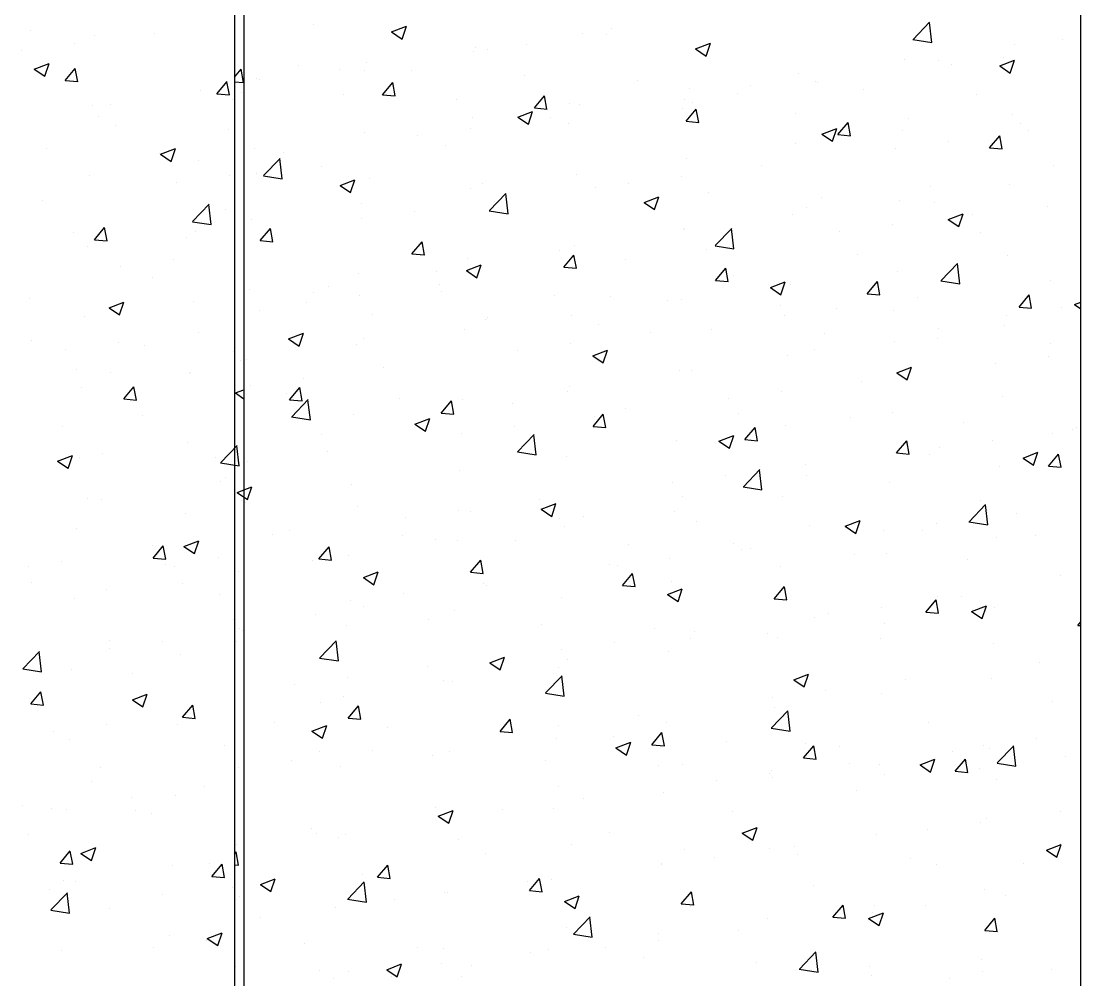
# Model space of a CAD drawing. Header units: millimetres. Extents: x 331487 to 517269, y 198509 to 399936.
# Drawn here: x 419845 to 420346, y 383555 to 384008 of the extents above; entities that cross this region are included whole.
import ezdxf

# ---------------------------------------------------------------- set-up
doc = ezdxf.new("R2010")
doc.units = ezdxf.units.MM
doc.header["$MEASUREMENT"] = 0
doc.layers.add('9th_Column', color=2, linetype='Continuous', lineweight=25)
doc.layers.add('COLUMN', color=6, linetype='Continuous')

msp = doc.modelspace()

# ---------------------------------------------------------------- linework, layer by layer
at = {"layer": '9th_Column'}
msp.add_line((419950.13, 384689.03), (419950.24, 381939.23), dxfattribs=at)
at = {"layer": 'COLUMN'}
for p, q in [((419945.71, 399936.48), (419945.71, 381283.05)), ((420345.71, 381283.05), (420345.71, 399936.48))]:
    msp.add_line(p, q, dxfattribs=at)
at = {"layer": 'COLUMN', "color": 2, "linetype": 'Continuous'}
for p, q in [((419983.18, 384006.57), (419983.18, 384006.57)), ((420019.96, 384003.02), (420026.96, 384005.7)), ((420024.93, 383999.66), (420026.95, 384005.7)), ((420123.78, 384004.63), (420123.78, 384004.63)), ((420266.43, 383999.5), (420274.22, 384007.61)), ((420275.23, 383998.02), (420274.13, 384007.52)), ((419849.17, 384003.61), (419849.17, 384003.61)), ((419879.7, 384001.59), (419879.7, 384001.59)), ((419907.83, 384002.41), (419907.83, 384002.41)), ((420019.96, 384003.02), (420024.93, 383999.66)), ((420110.03, 384002.16), (420110.03, 384002.16)), ((420121.45, 384002.02), (420121.45, 384002.02)), ((420266.34, 383999.4), (420275.24, 383998.02)), ((420336.92, 383999.67), (420336.92, 383999.67)), ((419844.93, 383994.13), (419844.93, 383994.13)), ((419869.96, 383997.43), (419869.96, 383997.43)), ((420059.52, 383995.76), (420059.52, 383995.76)), ((420065.46, 383994.62), (420065.46, 383994.62)), ((420083.58, 383997.03), (420083.58, 383997.03)), ((420163.67, 383995.01), (420170.67, 383997.7)), ((420163.67, 383995.01), (420168.64, 383991.65)), ((420168.64, 383991.65), (420170.67, 383997.69)), ((420314.55, 383997.31), (420314.55, 383997.31)), ((420058.54, 383993.74), (420058.54, 383993.74)), ((420262.61, 383989.81), (420262.61, 383989.81)), ((420278.6, 383989.66), (420278.6, 383989.66)), ((420307.38, 383987), (420314.38, 383989.69)), ((420309.39, 383990.78), (420309.39, 383990.78)), ((420312.35, 383983.64), (420314.38, 383989.68)), ((419851.1, 383985.47), (419858.1, 383988.16)), ((419851.1, 383985.47), (419856.08, 383982.12)), ((419856.07, 383982.12), (419858.1, 383988.16)), ((419865.65, 383980.08), (419870.47, 383985.82)), ((419871.62, 383979.54), (419870.47, 383985.81)), ((419945.71, 383981.7), (419948.82, 383985.4)), ((419949.97, 383979.13), (419948.82, 383985.4)), ((419976.06, 383986.97), (419976.06, 383986.97)), ((419995.39, 383985.42), (419995.39, 383985.42)), ((420007.14, 383984.61), (420007.14, 383984.61)), ((420008.18, 383988.72), (420008.18, 383988.72)), ((420029.44, 383984.72), (420029.44, 383984.72)), ((420284.36, 383987.49), (420284.36, 383987.49)), ((420307.38, 383987), (420312.36, 383983.64)), ((419865.65, 383980.08), (419871.63, 383979.55)), ((419937.38, 383973.8), (419942.2, 383979.55)), ((419943.35, 383973.27), (419942.19, 383979.54)), ((419945.71, 383979.51), (419949.98, 383979.14)), ((419956.24, 383981.22), (419956.24, 383981.22)), ((419957.51, 383980.44), (419957.51, 383980.44)), ((420015.72, 383973.38), (420020.55, 383979.13)), ((420021.7, 383972.85), (420020.54, 383979.12)), ((420082.82, 383982.46), (420082.82, 383982.46)), ((420136.2, 383980.21), (420136.2, 383980.21)), ((420212.1, 383983.41), (420212.1, 383983.41)), ((420220.29, 383979.65), (420220.29, 383979.65)), ((420221.21, 383979.17), (420221.21, 383979.17)), ((419929.83, 383975.34), (419929.83, 383975.34)), ((419945.68, 383978.63), (419945.68, 383978.63)), ((419948.82, 383974.6), (419948.82, 383974.6)), ((420160.76, 383976.37), (420160.76, 383976.37)), ((420183.33, 383974.19), (420183.33, 383974.19)), ((420189.59, 383977.95), (420189.59, 383977.95)), ((420242.97, 383975.7), (420242.97, 383975.7)), ((419937.38, 383973.8), (419943.35, 383973.28)), ((419944.68, 383971.29), (419944.68, 383971.29)), ((419997.14, 383973.54), (419997.14, 383973.54)), ((420015.72, 383973.38), (420021.7, 383972.86)), ((420050.52, 383971.29), (420050.52, 383971.29)), ((420087.45, 383967.11), (420092.27, 383972.85)), ((420093.42, 383966.58), (420092.27, 383972.85)), ((420103.91, 383969.03), (420103.91, 383969.03)), ((420158.3, 383970.89), (420158.3, 383970.89)), ((420161.97, 383969.64), (420161.97, 383969.64)), ((420296.35, 383973.44), (420296.35, 383973.44)), ((419878.48, 383968.3), (419878.48, 383968.3)), ((419887.36, 383968.62), (419887.36, 383968.62)), ((420079.65, 383962.75), (420086.65, 383965.44)), ((420084.62, 383959.4), (420086.64, 383965.44)), ((420087.45, 383967.11), (420093.43, 383966.59)), ((420108.82, 383968.87), (420108.82, 383968.87)), ((420157.29, 383966.78), (420157.29, 383966.78)), ((420159.18, 383960.83), (420164, 383966.58)), ((420165.15, 383960.3), (420163.99, 383966.57)), ((420210.67, 383964.52), (420210.67, 383964.52)), ((420313.33, 383964.02), (420313.33, 383964.02)), ((419881.53, 383962.97), (419881.53, 383962.97)), ((419889.34, 383959.04), (419889.34, 383959.04)), ((420058.31, 383962.47), (420058.31, 383962.47)), ((420079.65, 383962.75), (420084.62, 383959.4)), ((420095.14, 383962.58), (420095.14, 383962.58)), ((420103.65, 383959.63), (420103.65, 383959.63)), ((420159.18, 383960.83), (420165.15, 383960.31)), ((420230.9, 383954.56), (420235.72, 383960.3)), ((420236.88, 383954.03), (420235.72, 383960.3)), ((420264.05, 383962.26), (420264.05, 383962.26)), ((420317.44, 383960.01), (420317.44, 383960.01)), ((419942.72, 383956.79), (419942.72, 383956.79)), ((420006.96, 383955.43), (420006.96, 383955.43)), ((420032.24, 383954.3), (420032.24, 383954.3)), ((420057.27, 383957.59), (420057.27, 383957.59)), ((420223.36, 383954.75), (420230.36, 383957.43)), ((420223.36, 383954.75), (420228.34, 383951.39)), ((420228.33, 383951.39), (420230.36, 383957.43)), ((420230.9, 383954.56), (420236.88, 383954.03)), ((420261.4, 383956.52), (420261.4, 383956.52)), ((420302.63, 383948.28), (420307.45, 383954.03)), ((420308.6, 383947.75), (420307.45, 383954.02)), ((420320.96, 383956.33), (420320.96, 383956.33)), ((420045.33, 383949.62), (420045.33, 383949.62)), ((420210.89, 383950.12), (420210.89, 383950.12)), ((420283.09, 383951.34), (420283.09, 383951.34)), ((419857.04, 383947.86), (419857.04, 383947.86)), ((419910.43, 383945.61), (419910.43, 383945.61)), ((419910.79, 383945.21), (419917.79, 383947.9)), ((419910.79, 383945.21), (419915.77, 383941.86)), ((419915.76, 383941.85), (419917.79, 383947.9)), ((419955.03, 383947.93), (419955.03, 383947.93)), ((419969.08, 383945.98), (419969.08, 383945.98)), ((420258.05, 383948.05), (420258.05, 383948.05)), ((420302.63, 383948.28), (420308.61, 383947.76)), ((419928.61, 383942.06), (419928.61, 383942.06)), ((419959.52, 383935.19), (419967.31, 383943.31)), ((419968.32, 383933.71), (419967.22, 383943.21)), ((419987.01, 383939.61), (419987.01, 383939.61)), ((420159.54, 383943.08), (420159.54, 383943.08)), ((420194.9, 383939.73), (420194.9, 383939.73)), ((420332.79, 383940), (420332.79, 383940)), ((419877.27, 383935.01), (419877.27, 383935.01)), ((419943.41, 383935.14), (419943.41, 383935.14)), ((419956.16, 383936.14), (419956.16, 383936.14)), ((419959.43, 383935.09), (419968.32, 383933.71)), ((420009.54, 383933.89), (420009.54, 383933.89)), ((420107.6, 383935.58), (420107.6, 383935.58)), ((420157.03, 383934.75), (420157.03, 383934.75)), ((419918.37, 383931.85), (419918.37, 383931.85)), ((419995.63, 383930.5), (420002.63, 383933.19)), ((419995.63, 383930.5), (420000.6, 383927.15)), ((420000.59, 383927.14), (420002.62, 383933.19)), ((420057.09, 383929.18), (420057.09, 383929.18)), ((420062.93, 383931.63), (420062.93, 383931.63)), ((420116.31, 383929.38), (420116.31, 383929.38)), ((420131.99, 383931.45), (420131.99, 383931.45)), ((420274.48, 383929.99), (420274.48, 383929.99)), ((420312.12, 383930.73), (420312.12, 383930.73)), ((420066.24, 383918.64), (420074.03, 383926.75)), ((420075.04, 383917.16), (420073.94, 383926.66)), ((420139.34, 383922.49), (420146.34, 383925.18)), ((420144.31, 383919.14), (420146.34, 383925.18)), ((420169.69, 383927.12), (420169.69, 383927.12)), ((420223.07, 383924.87), (420223.07, 383924.87)), ((419855.22, 383923.53), (419855.22, 383923.53)), ((419925.94, 383913.48), (419933.73, 383921.6)), ((419934.74, 383912.01), (419933.64, 383921.51)), ((419941.55, 383918.96), (419941.55, 383918.96)), ((420005.75, 383922.14), (420005.75, 383922.14)), ((420068.84, 383923.14), (420068.84, 383923.14)), ((420139.34, 383922.49), (420144.31, 383919.14)), ((420216.16, 383919.98), (420216.16, 383919.98)), ((420260.18, 383923.23), (420260.18, 383923.23)), ((420276.46, 383922.61), (420276.46, 383922.61)), ((420329.84, 383920.36), (420329.84, 383920.36)), ((419953.81, 383914.64), (419953.81, 383914.64)), ((420005.93, 383914.86), (420005.93, 383914.86)), ((420030.96, 383918.15), (420030.96, 383918.15)), ((420066.15, 383918.54), (420075.05, 383917.16)), ((420209.67, 383916.83), (420209.67, 383916.83)), ((420283.05, 383914.48), (420290.05, 383917.17)), ((420283.05, 383914.48), (420288.03, 383911.13)), ((420288.02, 383911.13), (420290.05, 383917.17)), ((420294.65, 383916.89), (420294.65, 383916.89)), ((419879.52, 383904.86), (419884.35, 383910.6)), ((419883.23, 383908.95), (419883.23, 383908.95)), ((419885.5, 383904.33), (419884.34, 383910.59)), ((419925.85, 383913.39), (419934.74, 383912.01)), ((419957.87, 383904.44), (419962.69, 383910.18)), ((419963.85, 383903.91), (419962.69, 383910.18)), ((420157.84, 383909.97), (420157.84, 383909.97)), ((420158.33, 383909.79), (420158.33, 383909.79)), ((420172.97, 383902.09), (420180.76, 383910.2)), ((420181.77, 383900.61), (420180.66, 383910.11)), ((420256.78, 383911.9), (420256.78, 383911.9)), ((419869.45, 383908.21), (419869.45, 383908.21)), ((419879.52, 383904.86), (419885.5, 383904.33)), ((419922.83, 383905.96), (419922.83, 383905.96)), ((419927.4, 383908.77), (419927.4, 383908.77)), ((419957.87, 383904.44), (419963.85, 383903.92)), ((420029.6, 383898.16), (420034.42, 383903.91)), ((420035.57, 383897.63), (420034.42, 383903.9)), ((420231.75, 383908.61), (420231.75, 383908.61)), ((420298.44, 383908.04), (420298.44, 383908.04)), ((419876.05, 383901.72), (419876.05, 383901.72)), ((420099.52, 383899.96), (420099.52, 383899.96)), ((420106.39, 383902.29), (420106.39, 383902.29)), ((420168.59, 383900.29), (420168.59, 383900.29)), ((420172.88, 383901.99), (420181.77, 383900.61)), ((419917.1, 383895.7), (419917.1, 383895.7)), ((420029.6, 383898.16), (420035.58, 383897.64)), ((420055.88, 383895.89), (420055.88, 383895.89)), ((420101.33, 383891.89), (420106.15, 383897.63)), ((420107.3, 383891.36), (420106.14, 383897.63)), ((420130.72, 383895.31), (420130.72, 383895.31)), ((420240.12, 383898.03), (420240.12, 383898.03)), ((420310.9, 383897.44), (420310.9, 383897.44)), ((419892.07, 383892.41), (419892.07, 383892.41)), ((420004.53, 383888.85), (420004.53, 383888.85)), ((420041.2, 383889.95), (420041.2, 383889.95)), ((420055.32, 383890.24), (420062.32, 383892.93)), ((420055.32, 383890.24), (420060.29, 383886.88)), ((420060.29, 383886.88), (420062.31, 383892.93)), ((420101.33, 383891.89), (420107.3, 383891.37)), ((420105.68, 383892.01), (420105.68, 383892.01)), ((420173.05, 383885.61), (420177.87, 383891.36)), ((420179.03, 383885.08), (420177.87, 383891.35)), ((420258.96, 383889.95), (420258.96, 383889.95)), ((420279.69, 383885.53), (420287.48, 383893.65)), ((420288.49, 383884.06), (420287.39, 383893.56)), ((419907.19, 383886.99), (419907.19, 383886.99)), ((420173.05, 383885.61), (420179.03, 383885.09)), ((420181.8, 383888.02), (420181.8, 383888.02)), ((420199.03, 383882.23), (420206.03, 383884.92)), ((420204, 383878.87), (420206.03, 383884.92)), ((420244.78, 383879.34), (420249.6, 383885.08)), ((420250.75, 383878.81), (420249.59, 383885.08)), ((420279.6, 383885.44), (420288.49, 383884.06)), ((420331.5, 383885.76), (420331.5, 383885.76)), ((419952.59, 383881.35), (419952.59, 383881.35)), ((419982.88, 383879.94), (419982.88, 383879.94)), ((419990.07, 383882.79), (419990.07, 383882.79)), ((420042.53, 383883.7), (420042.53, 383883.7)), ((420043.45, 383880.53), (420043.45, 383880.53)), ((420199.03, 383882.23), (420204, 383878.88)), ((420208.45, 383883.54), (420208.45, 383883.54)), ((420244.78, 383879.34), (420250.75, 383878.82)), ((420316.5, 383873.06), (420321.32, 383878.81)), ((420322.48, 383872.53), (420321.32, 383878.8)), ((419848.87, 383876.98), (419848.87, 383876.98)), ((419886.46, 383872.7), (419893.46, 383875.38)), ((419891.43, 383869.34), (419893.46, 383875.38)), ((419926.18, 383875.48), (419926.18, 383875.48)), ((419979.62, 383875.41), (419979.62, 383875.41)), ((420004.66, 383878.71), (420004.66, 383878.71)), ((420096.84, 383878.28), (420096.84, 383878.28)), ((420123.48, 383878.01), (420123.48, 383878.01)), ((420150.22, 383876.02), (420150.22, 383876.02)), ((420157.11, 383876.5), (420157.11, 383876.5)), ((420268.35, 383877.45), (420268.35, 383877.45)), ((420342.74, 383874.22), (420345.71, 383875.36)), ((420342.74, 383874.22), (420345.71, 383872.22)), ((419886.46, 383872.7), (419891.43, 383869.34)), ((419957.77, 383871.61), (419957.77, 383871.61)), ((420011.16, 383869.36), (420011.16, 383869.36)), ((420105.17, 383869), (420105.17, 383869)), ((420203.6, 383873.77), (420203.6, 383873.77)), ((420205.44, 383869.17), (420205.44, 383869.17)), ((420230.47, 383872.46), (420230.47, 383872.46)), ((420256.98, 383871.51), (420256.98, 383871.51)), ((420310.36, 383869.26), (420310.36, 383869.26)), ((420316.5, 383873.06), (420322.48, 383872.54)), ((420336.63, 383873.04), (420336.63, 383873.04)), ((419874.84, 383868.44), (419874.84, 383868.44)), ((420064.54, 383867.1), (420064.54, 383867.1)), ((420065.16, 383868), (420065.16, 383868)), ((420117.92, 383864.85), (420117.92, 383864.85)), ((420309.69, 383864.15), (420309.69, 383864.15)), ((419928.67, 383861.25), (419928.67, 383861.25)), ((419971.29, 383857.99), (419978.3, 383860.67)), ((419976.26, 383854.63), (419978.29, 383860.67)), ((420054.66, 383862.6), (420054.66, 383862.6)), ((420142.28, 383860.85), (420142.28, 383860.85)), ((420171.3, 383862.59), (420171.3, 383862.59)), ((420224.69, 383860.33), (420224.69, 383860.33)), ((420278.31, 383863.03), (420278.31, 383863.03)), ((419849.97, 383857.11), (419849.97, 383857.11)), ((419890.79, 383856.26), (419890.79, 383856.26)), ((419903.36, 383854.86), (419903.36, 383854.86)), ((419971.29, 383857.99), (419976.27, 383854.63)), ((420003.32, 383855.56), (420003.32, 383855.56)), ((420006.84, 383857.98), (420006.84, 383857.98)), ((420104.41, 383855.86), (420104.41, 383855.86)), ((420257.75, 383856.66), (420257.75, 383856.66)), ((420278.07, 383858.08), (420278.07, 383858.08)), ((420331.45, 383855.82), (420331.45, 383855.82)), ((419865.76, 383852.96), (419865.76, 383852.96)), ((419945.38, 383852), (419945.38, 383852)), ((420079.38, 383852.57), (420079.38, 383852.57)), ((420115.01, 383849.98), (420122.01, 383852.67)), ((420115.01, 383849.98), (420119.98, 383846.62)), ((420119.98, 383846.62), (420122, 383852.66)), ((420207.24, 383850.25), (420207.24, 383850.25)), ((420219.99, 383853.02), (420219.99, 383853.02)), ((420330.23, 383849.62), (420330.23, 383849.62)), ((419948.53, 383847.97), (419948.53, 383847.97)), ((419951.38, 383848.06), (419951.38, 383848.06)), ((420016.22, 383844.25), (420016.22, 383844.25)), ((420258.72, 383841.97), (420265.72, 383844.66)), ((420263.69, 383838.61), (420265.72, 383844.65)), ((420305.19, 383846.32), (420305.19, 383846.32)), ((419871.06, 383843.68), (419871.06, 383843.68)), ((419887.06, 383841.99), (419887.06, 383841.99)), ((419924.44, 383841.42), (419924.44, 383841.42)), ((419924.96, 383842.19), (419924.96, 383842.19)), ((419978.35, 383839.27), (419978.35, 383839.27)), ((420155.89, 383843.21), (420155.89, 383843.21)), ((420161.67, 383843.01), (420161.67, 383843.01)), ((420258.72, 383841.97), (420263.69, 383838.61)), ((419873.62, 383835.15), (419873.62, 383835.15)), ((419893.4, 383829.64), (419898.22, 383835.38)), ((419899.37, 383829.11), (419898.22, 383835.37)), ((419946.15, 383832.43), (419950.17, 383833.98)), ((419953.31, 383835.97), (419953.31, 383835.97)), ((419971.75, 383829.22), (419976.57, 383834.97)), ((419977.72, 383828.69), (419976.57, 383834.96)), ((420103.95, 383835.72), (420103.95, 383835.72)), ((420242.04, 383838.01), (420242.04, 383838.01)), ((419893.4, 383829.64), (419899.38, 383829.11)), ((419946.15, 383832.43), (419950.17, 383829.73)), ((419970.18, 383831.96), (419970.18, 383831.96)), ((419971.75, 383829.22), (419977.73, 383828.7)), ((419972.78, 383821.23), (419980.57, 383829.34)), ((419981.58, 383819.75), (419980.47, 383829.25)), ((420023.56, 383829.7), (420023.56, 383829.7)), ((420053.44, 383829.31), (420053.44, 383829.31)), ((420103.35, 383833), (420103.35, 383833)), ((420179.13, 383829.72), (420179.13, 383829.72)), ((420204.17, 383833.02), (420204.17, 383833.02)), ((420308.47, 383830.86), (420308.47, 383830.86)), ((420043.47, 383822.94), (420048.3, 383828.69)), ((420049.45, 383822.41), (420048.29, 383828.68)), ((420076.94, 383827.45), (420076.94, 383827.45)), ((420130.32, 383825.19), (420130.32, 383825.19)), ((419902.36, 383821.81), (419902.36, 383821.81)), ((419972.69, 383821.13), (419981.58, 383819.75)), ((420002.1, 383822.27), (420002.1, 383822.27)), ((420030.98, 383817.72), (420037.99, 383820.41)), ((420035.95, 383814.37), (420037.98, 383820.41)), ((420043.47, 383822.94), (420049.45, 383822.42)), ((420045.04, 383822.99), (420045.04, 383822.99)), ((420115.2, 383816.67), (420120.02, 383822.41)), ((420115.98, 383821.41), (420115.98, 383821.41)), ((420121.17, 383816.14), (420120.02, 383822.41)), ((420183.71, 383822.94), (420183.71, 383822.94)), ((420237.09, 383820.68), (420237.09, 383820.68)), ((420256.53, 383823.37), (420256.53, 383823.37)), ((419864.49, 383816.82), (419864.49, 383816.82)), ((419950.16, 383814.77), (419950.16, 383814.77)), ((420030.98, 383817.72), (420035.96, 383814.37)), ((420078.1, 383816.42), (420078.1, 383816.42)), ((420115.2, 383816.67), (420121.18, 383816.15)), ((420186.93, 383810.39), (420191.75, 383816.14)), ((420192.9, 383809.86), (420191.74, 383816.13)), ((420206.02, 383816.96), (420206.02, 383816.96)), ((420290.47, 383818.42), (420290.47, 383818.42)), ((420341.79, 383815.16), (420341.79, 383815.16)), ((420343.85, 383816.17), (420343.85, 383816.17)), ((419923.75, 383808.9), (419923.75, 383808.9)), ((419986.72, 383812.98), (419986.72, 383812.98)), ((420053.07, 383813.13), (420053.07, 383813.13)), ((420079.5, 383804.67), (420087.29, 383812.79)), ((420088.3, 383803.2), (420087.2, 383812.7)), ((420154.68, 383809.92), (420154.68, 383809.92)), ((420174.7, 383809.72), (420181.7, 383812.4)), ((420174.7, 383809.72), (420179.67, 383806.36)), ((420179.67, 383806.36), (420181.69, 383812.4)), ((420186.93, 383810.39), (420192.9, 383809.87)), ((420258.65, 383804.12), (420263.47, 383809.86)), ((420264.63, 383803.59), (420263.47, 383809.86)), ((420303.92, 383810.18), (420303.92, 383810.18)), ((420332.5, 383813.38), (420332.5, 383813.38)), ((419883.46, 383804.02), (419883.46, 383804.02)), ((419939.2, 383799.52), (419946.99, 383807.64)), ((419948, 383798.05), (419946.89, 383807.54)), ((419989.92, 383804.81), (419989.92, 383804.81)), ((420079.41, 383804.58), (420088.3, 383803.2)), ((420258.65, 383804.12), (420264.63, 383803.6)), ((420278.89, 383806.88), (420278.89, 383806.88)), ((420318.41, 383801.71), (420325.41, 383804.39)), ((420323.38, 383798.35), (420325.41, 383804.39)), ((419862.13, 383800.18), (419869.13, 383802.87)), ((419862.13, 383800.18), (419867.1, 383796.83)), ((419867.1, 383796.82), (419869.13, 383802.87)), ((419872.4, 383801.86), (419872.4, 383801.86)), ((419936.84, 383801.77), (419936.84, 383801.77)), ((419939.11, 383799.42), (419948, 383798.04)), ((419952.04, 383799.83), (419952.04, 383799.83)), ((420102.74, 383802.43), (420102.74, 383802.43)), ((420274.18, 383803.36), (420274.18, 383803.36)), ((420318.41, 383801.71), (420323.38, 383798.35)), ((420330.38, 383797.84), (420335.2, 383803.59)), ((420336.35, 383797.31), (420335.2, 383803.58)), ((420052.23, 383796.02), (420052.23, 383796.02)), ((420186.23, 383788.12), (420194.01, 383796.24)), ((420195.03, 383786.65), (420193.92, 383796.14)), ((420215.73, 383798.57), (420215.73, 383798.57)), ((420307.25, 383797.57), (420307.25, 383797.57)), ((420330.38, 383797.84), (420336.36, 383797.32)), ((419939.21, 383790.68), (419939.21, 383790.68)), ((419941.25, 383792.33), (419941.25, 383792.33)), ((420000.88, 383788.98), (420000.88, 383788.98)), ((420152.83, 383790.28), (420152.83, 383790.28)), ((420177.86, 383793.58), (420177.86, 383793.58)), ((420215.86, 383793.35), (420215.86, 383793.35)), ((420255.32, 383790.08), (420255.32, 383790.08)), ((419946.96, 383785.47), (419953.96, 383788.16)), ((419946.96, 383785.47), (419951.94, 383782.12)), ((419951.93, 383782.11), (419953.96, 383788.16)), ((420186.13, 383788.02), (420195.03, 383786.64)), ((420204.81, 383783.68), (420204.81, 383783.68)), ((419876.05, 383782.36), (419876.05, 383782.36)), ((419882.93, 383782.32), (419882.93, 383782.32)), ((419948.95, 383781.49), (419948.95, 383781.49)), ((419950.7, 383780.86), (419950.7, 383780.86)), ((420089.67, 383781.97), (420089.67, 383781.97)), ((420090.68, 383777.46), (420097.68, 383780.15)), ((420095.64, 383774.11), (420097.67, 383780.15)), ((420157.54, 383783.34), (420157.54, 383783.34)), ((420292.95, 383771.57), (420300.74, 383779.69)), ((420298.14, 383781.41), (420298.14, 383781.41)), ((420301.75, 383770.09), (420300.65, 383779.59)), ((419922.53, 383775.61), (419922.53, 383775.61)), ((420004.08, 383778.6), (420004.08, 383778.6)), ((420026.76, 383773.69), (420026.76, 383773.69)), ((420051.8, 383776.98), (420051.8, 383776.98)), ((420057.47, 383776.35), (420057.47, 383776.35)), ((420090.68, 383777.46), (420095.65, 383774.11)), ((420110.85, 383774.09), (420110.85, 383774.09)), ((420153.46, 383776.63), (420153.46, 383776.63)), ((420315.49, 383775.72), (420315.49, 383775.72)), ((420099.23, 383773.33), (420099.23, 383773.33)), ((420101.52, 383769.14), (420101.52, 383769.14)), ((420164.23, 383771.84), (420164.23, 383771.84)), ((420217.61, 383769.58), (420217.61, 383769.58)), ((420234.39, 383769.45), (420241.39, 383772.14)), ((420234.39, 383769.45), (420239.36, 383766.1)), ((420239.36, 383766.1), (420241.39, 383772.14)), ((420239.82, 383771.4), (420239.82, 383771.4)), ((420277.61, 383770.73), (420277.61, 383770.73)), ((420292.86, 383771.47), (420301.75, 383770.09)), ((419871.19, 383768.57), (419871.19, 383768.57)), ((419963.61, 383765.37), (419963.61, 383765.37)), ((419971.79, 383767.43), (419971.79, 383767.43)), ((420025.17, 383765.17), (420025.17, 383765.17)), ((420252.58, 383767.44), (420252.58, 383767.44)), ((420271, 383767.33), (420271, 383767.33)), ((420306.04, 383764.29), (420306.04, 383764.29)), ((420324.38, 383765.07), (420324.38, 383765.07)), ((419906.9, 383760.36), (419906.9, 383760.36)), ((419907.27, 383754.42), (419912.1, 383760.16)), ((419913.25, 383753.89), (419912.09, 383760.16)), ((419921.82, 383759.92), (419928.82, 383762.61)), ((419921.82, 383759.92), (419926.79, 383756.56)), ((419926.79, 383756.56), (419928.82, 383762.61)), ((419985.62, 383754), (419990.44, 383759.75)), ((419991.6, 383753.47), (419990.44, 383759.74)), ((420040.91, 383763.32), (420040.91, 383763.32)), ((420051.01, 383762.73), (420051.01, 383762.73)), ((420078.55, 383762.91), (420078.55, 383762.91)), ((420131.93, 383760.66), (420131.93, 383760.66)), ((420181.51, 383761.39), (420181.51, 383761.39)), ((420189.43, 383759.12), (420189.43, 383759.12)), ((419907.27, 383754.42), (419913.25, 383753.89)), ((419937.94, 383754.53), (419937.94, 383754.53)), ((419985.62, 383754), (419991.6, 383753.48)), ((419999.67, 383755.69), (419999.67, 383755.69)), ((420151.55, 383754.14), (420151.55, 383754.14)), ((420185.32, 383758.4), (420185.32, 383758.4)), ((420238.7, 383756.15), (420238.7, 383756.15)), ((420254.1, 383756.79), (420254.1, 383756.79)), ((420292.08, 383753.89), (420292.08, 383753.89)), ((419848.58, 383750.35), (419848.58, 383750.35)), ((419863.99, 383752.93), (419863.99, 383752.93)), ((419912.9, 383751.24), (419912.9, 383751.24)), ((419917.37, 383750.67), (419917.37, 383750.67)), ((419982.59, 383753.31), (419982.59, 383753.31)), ((420057.35, 383747.73), (420062.17, 383753.47)), ((420063.32, 383747.19), (420062.17, 383753.46)), ((420123.19, 383751.38), (420123.19, 383751.38)), ((420126.52, 383750.84), (420126.52, 383750.84)), ((420203.59, 383750.39), (420203.59, 383750.39)), ((420345.46, 383751.64), (420345.46, 383751.64)), ((419947.73, 383748.2), (419947.73, 383748.2)), ((420006.65, 383745.21), (420013.65, 383747.9)), ((420006.65, 383745.21), (420011.63, 383741.85)), ((420011.62, 383741.85), (420013.65, 383747.9)), ((420057.35, 383747.73), (420063.33, 383747.2)), ((420129.08, 383741.45), (420133.9, 383747.2)), ((420135.05, 383740.92), (420133.89, 383747.19)), ((420336.33, 383746.41), (420336.33, 383746.41)), ((419849.75, 383742.92), (419849.75, 383742.92)), ((419885.07, 383739.49), (419885.07, 383739.49)), ((419921.32, 383742.32), (419921.32, 383742.32)), ((420063.36, 383742.53), (420063.36, 383742.53)), ((420064.87, 383741.37), (420064.87, 383741.37)), ((420129.08, 383741.45), (420135.05, 383740.93)), ((420150.37, 383737.2), (420157.37, 383739.89)), ((420152.25, 383743.34), (420152.25, 383743.34)), ((420155.34, 383733.84), (420157.36, 383739.89)), ((420200.8, 383735.18), (420205.62, 383740.92)), ((420206.78, 383734.64), (420205.62, 383740.91)), ((419869.97, 383735.28), (419869.97, 383735.28)), ((419938.45, 383737.24), (419938.45, 383737.24)), ((420000.46, 383734.25), (420000.46, 383734.25)), ((420025.49, 383737.54), (420025.49, 383737.54)), ((420100.31, 383735.85), (420100.31, 383735.85)), ((420150.37, 383737.2), (420155.34, 383733.85)), ((420200.8, 383735.18), (420206.78, 383734.65)), ((420272.53, 383728.9), (420277.35, 383734.65)), ((420278.5, 383728.37), (420277.35, 383734.64)), ((420278.02, 383736.4), (420278.02, 383736.4)), ((420289.18, 383736.28), (420289.18, 383736.28)), ((420006.55, 383731.36), (420006.55, 383731.36)), ((420049.8, 383729.45), (420049.8, 383729.45)), ((420251.31, 383731.29), (420251.31, 383731.29)), ((420272.53, 383728.9), (420278.51, 383728.38)), ((420294.08, 383729.19), (420301.08, 383731.88)), ((420294.08, 383729.19), (420299.05, 383725.84)), ((420299.05, 383725.84), (420301.08, 383731.88)), ((420304.82, 383731), (420304.82, 383731)), ((419945.09, 383725.37), (419945.09, 383725.37)), ((419984.19, 383727.77), (419984.19, 383727.77)), ((420037.57, 383725.52), (420037.57, 383725.52)), ((420219.7, 383726.39), (420219.7, 383726.39)), ((420226.27, 383728), (420226.27, 383728)), ((420344.25, 383722.62), (420345.71, 383724.36)), ((419948.23, 383721.35), (419948.23, 383721.35)), ((419949.5, 383720.08), (419949.5, 383720.08)), ((419998.45, 383722.4), (419998.45, 383722.4)), ((420090.95, 383723.26), (420090.95, 383723.26)), ((420144.34, 383721.01), (420144.34, 383721.01)), ((420163.12, 383719.68), (420163.12, 383719.68)), ((420197.72, 383718.75), (420197.72, 383718.75)), ((420252.88, 383723.5), (420252.88, 383723.5)), ((420344.25, 383722.62), (420345.71, 383722.5)), ((419886.77, 383715.36), (419886.77, 383715.36)), ((419911.63, 383715.09), (419911.63, 383715.09)), ((419946.51, 383714.91), (419946.51, 383714.91)), ((419986.04, 383707.26), (419993.82, 383715.38)), ((419994.84, 383705.79), (419993.73, 383715.28)), ((420125.25, 383714.7), (420125.25, 383714.7)), ((420161.38, 383716.38), (420161.38, 383716.38)), ((420202.37, 383717.1), (420202.37, 383717.1)), ((420251.1, 383716.49), (420251.1, 383716.49)), ((420304.48, 383714.24), (420304.48, 383714.24)), ((419845.73, 383702.11), (419853.52, 383710.23)), ((419854.53, 383700.63), (419853.43, 383710.13)), ((419886.6, 383711.8), (419886.6, 383711.8)), ((419920.1, 383709.03), (419920.1, 383709.03)), ((420100.21, 383711.4), (420100.21, 383711.4)), ((420151.03, 383710.06), (420151.03, 383710.06)), ((419985.94, 383707.16), (419994.84, 383705.79)), ((420066.34, 383704.95), (420073.35, 383707.64)), ((420066.34, 383704.95), (420071.32, 383701.59)), ((420071.31, 383701.59), (420073.34, 383707.63)), ((420103.06, 383706.37), (420103.06, 383706.37)), ((420326.03, 383705.15), (420326.03, 383705.15)), ((419845.64, 383702.01), (419854.53, 383700.63)), ((419868.76, 383701.99), (419868.76, 383701.99)), ((419897.47, 383699.84), (419897.47, 383699.84)), ((420037.06, 383703.09), (420037.06, 383703.09)), ((420092.76, 383690.71), (420100.55, 383698.83)), ((420099.09, 383702.56), (420099.09, 383702.56)), ((420101.56, 383689.24), (420100.45, 383698.73)), ((420210.06, 383696.94), (420217.06, 383699.63)), ((420215.03, 383693.58), (420217.05, 383699.62)), ((419974.15, 383694.8), (419974.15, 383694.8)), ((419999.18, 383698.1), (419999.18, 383698.1)), ((420044.74, 383696.36), (420044.74, 383696.36)), ((420048.58, 383696.16), (420048.58, 383696.16)), ((420210.06, 383696.94), (420215.03, 383693.58)), ((420262.87, 383696.84), (420262.87, 383696.84)), ((420303.61, 383697.71), (420303.61, 383697.71)), ((419849.42, 383685.47), (419854.24, 383691.22)), ((419855.4, 383684.94), (419854.24, 383691.21)), ((419897.49, 383687.4), (419904.49, 383690.09)), ((419902.46, 383684.05), (419904.49, 383690.09)), ((419997.24, 383689.11), (419997.24, 383689.11)), ((420092.67, 383690.61), (420101.56, 383689.23)), ((420199.97, 383688.56), (420199.97, 383688.56)), ((420225, 383691.85), (420225, 383691.85)), ((420251.67, 383690.21), (420251.67, 383690.21)), ((419849.42, 383685.47), (419855.4, 383684.95)), ((419897.49, 383687.4), (419902.46, 383684.05)), ((419921.15, 383679.2), (419925.97, 383684.94)), ((419927.12, 383678.67), (419925.97, 383684.94)), ((419986.42, 383686.35), (419986.42, 383686.35)), ((419999.5, 383678.78), (420004.32, 383684.53)), ((420005.47, 383678.25), (420004.32, 383684.52)), ((420201.16, 383683.81), (420201.16, 383683.81)), ((420332.2, 383686.75), (420332.2, 383686.75)), ((419921.15, 383679.2), (419927.13, 383678.68)), ((419923.2, 383680.64), (419923.2, 383680.64)), ((419999.5, 383678.78), (420005.48, 383678.26)), ((420136.81, 383680.24), (420136.81, 383680.24)), ((420199.48, 383674.16), (420207.27, 383682.28)), ((420208.28, 383672.68), (420207.18, 383682.18)), ((419885.32, 383675.65), (419885.32, 383675.65)), ((419918.88, 383675.74), (419918.88, 383675.74)), ((419964.72, 383676.67), (419964.72, 383676.67)), ((419982.32, 383672.69), (419989.32, 383675.38)), ((419987.29, 383669.34), (419989.32, 383675.38)), ((420018.1, 383674.42), (420018.1, 383674.42)), ((420071.22, 383672.51), (420076.05, 383678.25)), ((420077.2, 383671.98), (420076.04, 383678.24)), ((420098.94, 383675.26), (420098.94, 383675.26)), ((420149.81, 383676.77), (420149.81, 383676.77)), ((420199.39, 383674.06), (420208.28, 383672.68)), ((420273.89, 383676.74), (420273.89, 383676.74)), ((419860.29, 383672.36), (419860.29, 383672.36)), ((419867.54, 383668.7), (419867.54, 383668.7)), ((419982.32, 383672.69), (419987.3, 383669.34)), ((420071.22, 383672.51), (420077.2, 383671.98)), ((420071.48, 383672.16), (420071.48, 383672.16)), ((420073.9, 383671.96), (420073.9, 383671.96)), ((420097.87, 383669.27), (420097.87, 383669.27)), ((420124.86, 383669.91), (420124.86, 383669.91)), ((420142.95, 383666.23), (420147.77, 383671.98)), ((420148.92, 383665.7), (420147.77, 383671.97)), ((420324.76, 383669.01), (420324.76, 383669.01)), ((419940.96, 383665.7), (419940.96, 383665.7)), ((420010.75, 383663.65), (420010.75, 383663.65)), ((420126.03, 383664.69), (420133.04, 383667.37)), ((420126.03, 383664.69), (420131.01, 383661.33)), ((420131, 383661.33), (420133.03, 383667.37)), ((420142.95, 383666.23), (420148.93, 383665.71)), ((420178.25, 383667.65), (420178.25, 383667.65)), ((420214.68, 383659.96), (420219.5, 383665.7)), ((420215.57, 383666.73), (420215.57, 383666.73)), ((420220.65, 383659.43), (420219.49, 383665.69)), ((420231.63, 383665.39), (420231.63, 383665.39)), ((420299.72, 383665.71), (420299.72, 383665.71)), ((420302.39, 383664.42), (420302.39, 383664.42)), ((420306.21, 383657.61), (420314, 383665.72)), ((420315.01, 383656.13), (420313.9, 383665.63)), ((419972.88, 383658.66), (419972.88, 383658.66)), ((419985.8, 383663.24), (419985.8, 383663.24)), ((420039.18, 383660.98), (420039.18, 383660.98)), ((420047.36, 383662.87), (420047.36, 383662.87)), ((420092.57, 383658.73), (420092.57, 383658.73)), ((420214.68, 383659.96), (420220.65, 383659.43)), ((420269.75, 383656.68), (420276.75, 383659.36)), ((420274.72, 383653.32), (420276.74, 383659.36)), ((420285.01, 383663.14), (420285.01, 383663.14)), ((420286.4, 383653.68), (420291.22, 383659.43)), ((420292.38, 383653.15), (420291.22, 383659.42)), ((420338.39, 383660.88), (420338.39, 383660.88)), ((419882.64, 383655.69), (419882.64, 383655.69)), ((419947.84, 383655.36), (419947.84, 383655.36)), ((419996.02, 383655.83), (419996.02, 383655.83)), ((420145.95, 383656.47), (420145.95, 383656.47)), ((420157.25, 383656.71), (420157.25, 383656.71)), ((420199.33, 383654.22), (420199.33, 383654.22)), ((420236.57, 383657.4), (420236.57, 383657.4)), ((420250.45, 383656.92), (420250.45, 383656.92)), ((420269.75, 383656.68), (420274.72, 383653.32)), ((420286.4, 383653.68), (420292.38, 383653.16)), ((420297.85, 383654.78), (420297.85, 383654.78)), ((420306.12, 383657.51), (420315.01, 383656.13)), ((419878, 383648.74), (419878, 383648.74)), ((420173.66, 383649.11), (420173.66, 383649.11)), ((420198.69, 383652.41), (420198.69, 383652.41)), ((420199.94, 383650.52), (420199.94, 383650.52)), ((420252.71, 383651.96), (420252.71, 383651.96)), ((420306.09, 383649.71), (420306.09, 383649.71)), ((419931.38, 383646.48), (419931.38, 383646.48)), ((420098.93, 383646.7), (420098.93, 383646.7)), ((420148.6, 383643.48), (420148.6, 383643.48)), ((420239.53, 383644.77), (420239.53, 383644.77)), ((419896.89, 383641.2), (419896.89, 383641.2)), ((419917.67, 383642.45), (419917.67, 383642.45)), ((420110.5, 383640.8), (420110.5, 383640.8)), ((419845.7, 383637.56), (419845.7, 383637.56)), ((419859.02, 383636.21), (419859.02, 383636.21)), ((419866.32, 383635.41), (419866.32, 383635.41)), ((419899.09, 383635.31), (419899.09, 383635.31)), ((419906.6, 383633.73), (419906.6, 383633.73)), ((420040.61, 383636.69), (420040.61, 383636.69)), ((420042.01, 383632.43), (420049.01, 383635.12)), ((420046.98, 383629.08), (420049.01, 383635.12)), ((420072.63, 383635.81), (420072.63, 383635.81)), ((420096.66, 383635.98), (420096.66, 383635.98)), ((420181.21, 383634.76), (420181.21, 383634.76)), ((420336.32, 383634.55), (420336.32, 383634.55)), ((420042.01, 383632.43), (420046.99, 383629.08)), ((420046.15, 383629.58), (420046.15, 383629.58)), ((420047.6, 383632.52), (420047.6, 383632.52)), ((420298.45, 383629.57), (420298.45, 383629.57)), ((420301.17, 383631.13), (420301.17, 383631.13)), ((419848.28, 383623.72), (419848.28, 383623.72)), ((419982.29, 383626.68), (419982.29, 383626.68)), ((419984.44, 383624.2), (419984.44, 383624.2)), ((419998.2, 383623.59), (419998.2, 383623.59)), ((420122.89, 383624.75), (420122.89, 383624.75)), ((420185.73, 383624.42), (420192.73, 383627.11)), ((420185.73, 383624.42), (420190.7, 383621.07)), ((420190.69, 383621.07), (420192.72, 383627.11)), ((420249.24, 383623.63), (420249.24, 383623.63)), ((420273.42, 383626.27), (420273.42, 383626.27)), ((419946.57, 383619.22), (419946.57, 383619.22)), ((419994.8, 383622.54), (419994.8, 383622.54)), ((420051.59, 383621.33), (420051.59, 383621.33)), ((420104.97, 383619.08), (420104.97, 383619.08)), ((420329.44, 383616.41), (420336.44, 383619.1)), ((420334.41, 383613.06), (420336.44, 383619.1)), ((420336.04, 383619.78), (420336.04, 383619.78)), ((419863.3, 383610.25), (419868.12, 383616)), ((419869.27, 383609.72), (419868.12, 383615.99)), ((419873.16, 383614.89), (419880.16, 383617.58)), ((419873.16, 383614.89), (419878.13, 383611.53)), ((419878.13, 383611.53), (419880.15, 383617.58)), ((419945.71, 383614.68), (419946.47, 383615.58)), ((419947.62, 383609.31), (419946.47, 383615.58)), ((420064.57, 383614.74), (420064.57, 383614.74)), ((420158.35, 383616.82), (420158.35, 383616.82)), ((420198.73, 383617.23), (420198.73, 383617.23)), ((420210.26, 383617.96), (420210.26, 383617.96)), ((420211.73, 383614.56), (420211.73, 383614.56)), ((420329.44, 383616.41), (420334.41, 383613.06)), ((419863.3, 383610.25), (419869.28, 383609.73)), ((419916.45, 383609.16), (419916.45, 383609.16)), ((419933.74, 383610.07), (419933.74, 383610.07)), ((419935.03, 383603.98), (419939.85, 383609.72)), ((419941, 383603.45), (419939.84, 383609.72)), ((419945.71, 383609.48), (419947.63, 383609.31)), ((420013.37, 383603.56), (420018.19, 383609.31)), ((420019.35, 383603.03), (420018.19, 383609.3)), ((420147.35, 383609.67), (420147.35, 383609.67)), ((420147.38, 383610.19), (420147.38, 383610.19)), ((420172.39, 383612.97), (420172.39, 383612.97)), ((420265.11, 383612.31), (420265.11, 383612.31)), ((420277.72, 383609.77), (420277.72, 383609.77)), ((420318.5, 383610.05), (420318.5, 383610.05)), ((419935.03, 383603.98), (419941, 383603.46)), ((420006.25, 383604.73), (420006.25, 383604.73)), ((420013.37, 383603.56), (420019.35, 383603.04)), ((419865.11, 383602.12), (419865.11, 383602.12)), ((419870.58, 383601.75), (419870.58, 383601.75)), ((419944.79, 383598.74), (419944.79, 383598.74)), ((419957.99, 383600.18), (419964.99, 383602.87)), ((419957.99, 383600.18), (419962.96, 383596.82)), ((419962.96, 383596.82), (419964.99, 383602.87)), ((419999.29, 383593.3), (420007.08, 383601.42)), ((420008.09, 383591.82), (420006.99, 383601.32)), ((420084.2, 383601.36), (420084.2, 383601.36)), ((420085.1, 383597.29), (420089.92, 383603.03)), ((420091.07, 383596.76), (420089.92, 383603.02)), ((420095.44, 383602.69), (420095.44, 383602.69)), ((420219.4, 383599.76), (420219.4, 383599.76)), ((419858.11, 383597.91), (419858.11, 383597.91)), ((419858.99, 383588.14), (419866.78, 383596.26)), ((419867.79, 383586.67), (419866.68, 383596.17)), ((419911.49, 383595.65), (419911.49, 383595.65)), ((419947.94, 383594.72), (419947.94, 383594.72)), ((420044.93, 383596.29), (420044.93, 383596.29)), ((420046.32, 383596.37), (420046.32, 383596.37)), ((420085.1, 383597.29), (420091.08, 383596.76)), ((420101.7, 383592.17), (420108.7, 383594.86)), ((420106.67, 383588.81), (420108.7, 383594.86)), ((420156.83, 383591.01), (420161.65, 383596.76)), ((420162.8, 383590.48), (420161.64, 383596.75)), ((420299.96, 383597.84), (420299.96, 383597.84)), ((420310.02, 383595.11), (420310.02, 383595.11)), ((419886.47, 383588.73), (419886.47, 383588.73)), ((419993.59, 383589.25), (419993.59, 383589.25)), ((419999.2, 383593.2), (420008.09, 383591.82)), ((420021.29, 383593.08), (420021.29, 383593.08)), ((420101.7, 383592.17), (420106.68, 383588.82)), ((420156.83, 383591.01), (420162.8, 383590.49)), ((420161.08, 383589.75), (420161.08, 383589.75)), ((420228.55, 383584.74), (420233.37, 383590.48)), ((420234.53, 383584.21), (420233.37, 383590.47)), ((420248.02, 383590.34), (420248.02, 383590.34)), ((420272.14, 383590.12), (420272.14, 383590.12)), ((419858.9, 383588.05), (419867.79, 383586.67)), ((419958.14, 383584.76), (419958.14, 383584.76)), ((420106.02, 383576.75), (420113.81, 383584.86)), ((420114.82, 383575.27), (420113.71, 383584.77)), ((420197.51, 383583.94), (420197.51, 383583.94)), ((420228.55, 383584.74), (420234.53, 383584.21)), ((420245.42, 383584.16), (420252.42, 383586.85)), ((420245.42, 383584.16), (420250.39, 383580.81)), ((420247.11, 383586.83), (420247.11, 383586.83)), ((420250.39, 383580.81), (420252.41, 383586.85)), ((420300.28, 383578.46), (420305.1, 383584.21)), ((420306.25, 383577.93), (420305.1, 383584.2)), ((420102.76, 383579.74), (420102.76, 383579.74)), ((420183.95, 383578.51), (420183.95, 383578.51)), ((420300.28, 383578.46), (420306.26, 383577.94)), ((419915.24, 383575.87), (419915.24, 383575.87)), ((419932.46, 383573.92), (419932.46, 383573.92)), ((419932.85, 383574.63), (419939.85, 383577.31)), ((419932.85, 383574.63), (419937.82, 383571.27)), ((419937.82, 383571.27), (419939.84, 383577.31)), ((420105.93, 383576.65), (420114.82, 383575.27)), ((420146.08, 383573.53), (420146.08, 383573.53)), ((420146.17, 383576.9), (420146.17, 383576.9)), ((419863.89, 383568.83), (419863.89, 383568.83)), ((419907.43, 383570.63), (419907.43, 383570.63)), ((419978.73, 383572.49), (419978.73, 383572.49)), ((420032.11, 383570.23), (420032.11, 383570.23)), ((420044.45, 383569.73), (420044.45, 383569.73)), ((420094.23, 383569.4), (420094.23, 383569.4)), ((420121.05, 383570.23), (420121.05, 383570.23)), ((420085.49, 383567.98), (420085.49, 383567.98)), ((420138.88, 383565.72), (420138.88, 383565.72)), ((420192.26, 383563.46), (420192.26, 383563.46)), ((420212.74, 383560.19), (420220.53, 383568.31)), ((420221.54, 383558.72), (420220.44, 383568.22)), ((420298.74, 383564.55), (420298.74, 383564.55)), ((419946.43, 383561.31), (419946.43, 383561.31)), ((419986.13, 383559.72), (419986.13, 383559.72)), ((419999.81, 383559.05), (419999.81, 383559.05)), ((420017.68, 383559.92), (420024.68, 383562.61)), ((420017.68, 383559.92), (420022.66, 383556.56)), ((420022.65, 383556.56), (420024.68, 383562.6)), ((420043.72, 383563), (420043.72, 383563)), ((420057.89, 383561.92), (420057.89, 383561.92)), ((420212.65, 383560.1), (420221.54, 383558.72)), ((420245.64, 383561.21), (420245.64, 383561.21)), ((420299.02, 383558.95), (420299.02, 383558.95)), ((420331.91, 383560.12), (420331.91, 383560.12)), ((419992.37, 383555.96), (419992.37, 383555.96)), ((420020.02, 383556.93), (420020.02, 383556.93)), ((420053.2, 383556.8), (420053.2, 383556.8)), ((420246.8, 383557.05), (420246.8, 383557.05)), ((420283.71, 383555.67), (420283.71, 383555.67))]:
    msp.add_line(p, q, dxfattribs=at)

doc.saveas('drawing.dxf')
